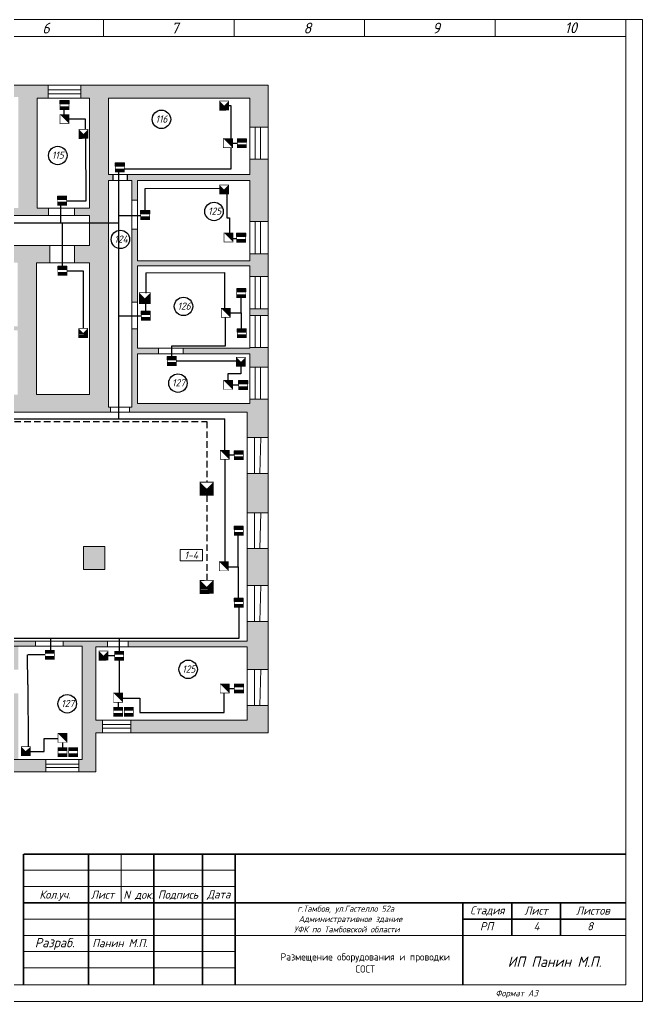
# Model space of a CAD drawing. Header units: inches. Extents: x 846 to 2125, y 393 to 1751.
# Drawn here: x 920.4 to 980.7, y 1275.6 to 1370.6 of the extents above; entities that cross this region are included whole.
import ezdxf

# ---------------------------------------------------------------- set-up
doc = ezdxf.new("R2010")
doc.units = ezdxf.units.IN
doc.header["$MEASUREMENT"] = 0
doc.linetypes.add('Caddy_Solid', pattern=[0])
doc.linetypes.add('HIDDEN2', pattern=[4.7625, 3.175, -1.5875])
doc.layers.get('0').transparency = 0.7
for name, color, linetype in [('BLK_12_THHN', 9, 'Continuous'), ('DESC', 7, 'Continuous'), ('LINK', 9, 'Continuous')]:
    doc.layers.add(name, color=color, linetype=linetype)
doc.styles.get("Standard").update_dxf_attribs({"font": 'GOST_Common Italic_0.ttf'})

# ---------------------------------------------------------------- blocks, each defined once
blk = doc.blocks.new('Объем')
at = {"const_width": 0.2}
blk.add_lwpolyline([(0, 0), (0, 3), (3, 3), (3, 0)], close=True, dxfattribs=at)
for points in [[(0.21, 2.94), (0.21, 0.09)], [(0.41, 2.94), (0.41, 0.09)], [(0.61, 2.94), (0.61, 0.09)], [(0.8, 2.94), (0.8, 0.09)], [(1.01, 2.94), (1.01, 0.09)], [(1.21, 2.94), (1.21, 0.09)], [(1.39, 1.52), (2.81, 2.97)], [(1.39, 2.94), (1.39, 0.09)], [(1.56, 2.93), (1.56, 1.76)], [(1.76, 2.94), (1.76, 1.94)], [(1.94, 2.95), (1.94, 2.15)], [(2.13, 2.93), (2.13, 2.33)], [(2.3, 2.93), (2.3, 2.52)], [(2.49, 2.94), (2.49, 2.7)], [(1.39, 1.48), (2.82, 0.03)], [(1.56, 0.09), (1.56, 1.25)], [(1.74, 0.06), (1.74, 1.05)], [(1.94, 0.06), (1.94, 0.87)], [(2.13, 0.05), (2.13, 0.66)], [(2.31, 0.06), (2.31, 0.48)], [(2.49, 0.07), (2.49, 0.29)]]:
    blk.add_lwpolyline(points, dxfattribs=at)
blk = doc.blocks.new('Звуковой')
blk.add_lwpolyline([(0.1, 2.9, 0, 4, 0), (1.5, 1.51, 4, 4, 0)], format="xyseb")
at = {"const_width": 0.2}
blk.add_lwpolyline([(0, 0), (0, 3), (3, 3), (3, 0)], close=True, dxfattribs=at)

msp = doc.modelspace()

# ---------------------------------------------------------------- hatches: boundary and pattern name
at = {"layer": 'BLK_12_THHN'}
h = msp.add_hatch(color=0, dxfattribs=at)
h.dxf.hatch_style = 1
h.paths.add_polyline_path([(944.465, 1347.926), (942.665, 1347.926), (942.665, 1347.243), (931.798, 1347.243), (931.798, 1350.315), (931.264, 1350.315), (931.264, 1343.228), (931.798, 1343.228), (931.798, 1346.747), (942.665, 1346.747), (942.665, 1345.712), (944.465, 1345.712)])
h.paths.add_polyline_path([(933.83, 1338.79), (931.798, 1338.79), (931.798, 1340.669), (931.264, 1340.669), (931.264, 1333.085), (931.029, 1333.085), (931.029, 1332.594), (942.409, 1332.594), (942.409, 1330.137), (944.465, 1330.137), (944.465, 1333.841), (942.665, 1333.841), (942.665, 1333.423), (931.798, 1333.423), (931.798, 1338.253), (933.83, 1338.253)])
h.paths.add_polyline_path([(944.465, 1338.843), (942.665, 1338.843), (942.665, 1338.79), (936.222, 1338.79), (936.222, 1338.253), (942.665, 1338.253), (942.665, 1336.955), (944.465, 1336.955)], flags=17)
h.paths.add_polyline_path([(944.465, 1342.598), (942.665, 1342.598), (942.665, 1341.957), (944.465, 1341.957)])
h.paths.add_polyline_path([(944.465, 1326.664), (942.409, 1326.664), (942.409, 1322.851), (944.465, 1322.851)])
h.paths.add_polyline_path([(944.465, 1319.379), (942.409, 1319.379), (942.409, 1315.8), (944.465, 1315.8)])
h.paths.add_polyline_path([(944.465, 1312.328), (942.409, 1312.328), (942.409, 1310.434), (930.891, 1310.434), (930.891, 1309.888), (942.409, 1309.888), (942.409, 1307.68), (944.465, 1307.68)])
h.paths.add_polyline_path([(944.465, 1304.207), (942.409, 1304.207), (942.409, 1302.767), (931.15, 1302.767), (931.15, 1301.547), (944.465, 1301.547)])
h.paths.add_polyline_path([(927.756, 1309.888), (928.9, 1309.888), (928.9, 1310.434), (924.622, 1310.434), (924.622, 1309.935), (926.445, 1309.935), (926.445, 1298.954), (926.134, 1298.954), (926.134, 1297.764), (927.756, 1297.764), (927.756, 1301.547), (928.425, 1301.547), (928.425, 1302.767), (927.756, 1302.767)])
h.paths.add_polyline_path([(920.266, 1309.935), (919.407, 1309.935), (919.407, 1307.67), (920.266, 1307.67)])
h.paths.add_polyline_path([(921.939, 1310.434), (918.044, 1310.434), (918.044, 1309.935), (921.939, 1309.935)])
h.paths.add_polyline_path([(922.93, 1298.954), (912.806, 1298.954), (912.806, 1302.629), (911.384, 1302.629), (911.384, 1297.764), (922.93, 1297.764)])
h.paths.add_polyline_path([(920.266, 1305.369), (919.407, 1305.369), (919.407, 1298.954), (920.266, 1298.954)])
h.paths.add_polyline_path([(912.806, 1309.935), (915.307, 1309.935), (915.307, 1310.434), (911.342, 1310.434), (911.342, 1306.893), (910.742, 1306.893), (910.742, 1305.664), (911.384, 1305.664), (911.384, 1305.32), (912.806, 1305.32)])
h.paths.add_polyline_path([(902.277, 1306.893), (900.652, 1306.893), (900.652, 1305.664), (902.277, 1305.664)])
h.paths.add_polyline_path([(907.792, 1306.893), (906.424, 1306.893), (906.424, 1305.664), (907.792, 1305.664)])
h.paths.add_polyline_path([(907.442, 1308.922), (904.903, 1308.922), (904.903, 1308.642), (907.174, 1308.642), (907.174, 1306.893), (907.442, 1306.893)])
h.paths.add_polyline_path([(903.311, 1308.922), (901.058, 1308.922), (901.058, 1306.893), (901.325, 1306.893), (901.325, 1308.642), (903.311, 1308.642)])
h.paths.add_polyline_path([(897.659, 1306.893), (897.207, 1306.893), (897.207, 1315.666), (897.771, 1315.666), (897.771, 1317.92), (895.596, 1317.92), (895.596, 1315.666), (896.281, 1315.666), (896.281, 1310.434), (893.364, 1310.434), (893.364, 1309.913), (895.749, 1309.913), (895.749, 1305.194), (897.104, 1305.194), (897.104, 1305.664), (897.659, 1305.664)])
h.paths.add_polyline_path([(928.627, 1319.58), (926.572, 1319.58), (926.572, 1317.362), (928.627, 1317.362)])
h.paths.add_polyline_path([(913.752, 1318.184), (911.287, 1318.184), (911.287, 1315.966), (913.752, 1315.966)])
h.paths.add_polyline_path([(883.593, 1319.005), (881.292, 1319.005), (881.292, 1316.541), (883.593, 1316.541)])
h.paths.add_polyline_path([(890.895, 1310.434), (887.147, 1310.434), (887.147, 1309.913), (888.893, 1309.913), (888.893, 1298.89), (886.108, 1298.89), (886.108, 1297.764), (897.104, 1297.764), (897.104, 1302.545), (895.749, 1302.545), (895.749, 1298.89), (889.532, 1298.89), (889.532, 1309.913), (890.895, 1309.913)])
h.paths.add_polyline_path([(882.718, 1309.913), (885.06, 1309.913), (885.06, 1310.434), (880.035, 1310.434), (880.035, 1309.913), (881.143, 1309.913), (881.143, 1302.806), (880.674, 1302.806), (880.674, 1301.547), (880.967, 1301.547), (880.967, 1297.764), (882.954, 1297.764), (882.954, 1298.89), (882.718, 1298.89)])
h.paths.add_polyline_path([(877.31, 1310.434), (873.648, 1310.434), (873.648, 1309.913), (874.883, 1309.913), (874.883, 1302.806), (868.286, 1302.806), (868.286, 1304.004), (866.902, 1304.004), (866.902, 1301.547), (877.778, 1301.547), (877.778, 1302.806), (875.479, 1302.806), (875.479, 1309.913), (877.31, 1309.913)])
h.paths.add_polyline_path([(868.286, 1309.913), (870.496, 1309.913), (870.496, 1310.434), (868.286, 1310.434), (868.286, 1311.372), (866.902, 1311.372), (866.902, 1307.146), (868.286, 1307.146)])
h.paths.add_polyline_path([(868.286, 1318.454), (866.902, 1318.454), (866.902, 1314.515), (868.286, 1314.515)])
h.paths.add_polyline_path([(868.286, 1325.859), (866.902, 1325.859), (866.902, 1321.597), (868.286, 1321.597)])
h.paths.add_polyline_path([(868.286, 1332.34), (868.286, 1332.594), (878.105, 1332.594), (878.105, 1332.996), (868.286, 1332.996), (868.286, 1333.232), (866.902, 1333.232), (866.902, 1329.002), (868.286, 1329.002)])
h.paths.add_polyline_path([(868.286, 1340.093), (882.068, 1340.093), (882.068, 1332.996), (881.098, 1332.996), (881.098, 1332.594), (884.382, 1332.594), (884.382, 1332.996), (883.562, 1332.996), (883.562, 1347.178), (882.068, 1347.178), (882.068, 1340.652), (868.286, 1340.652), (868.286, 1340.912), (866.902, 1340.912), (866.902, 1336.375), (868.286, 1336.375)])
h.paths.add_polyline_path([(868.286, 1350.051), (882.068, 1350.051), (882.068, 1349.33), (883.562, 1349.33), (883.562, 1351.623), (882.068, 1351.623), (882.068, 1350.589), (868.286, 1350.589), (868.286, 1350.998), (866.902, 1350.998), (866.902, 1349.417), (868.286, 1349.417)])
h.paths.add_polyline_path([(868.286, 1357.394), (866.902, 1357.394), (866.902, 1354.141), (868.286, 1354.141)])
h.paths.add_polyline_path([(876.555, 1364.262), (866.902, 1364.262), (866.902, 1360.537), (868.286, 1360.537), (868.286, 1363.133), (876.555, 1363.133)])
h.paths.add_polyline_path([(884.025, 1364.262), (882.068, 1364.262), (882.068, 1363.133), (882.068, 1353.781), (883.562, 1353.781), (883.562, 1357.055), (884.037, 1357.055), (884.037, 1357.469), (883.562, 1357.469), (883.562, 1363.133), (884.025, 1363.133)])
h.paths.add_polyline_path([(897.97, 1364.262), (886.768, 1364.262), (886.768, 1363.133), (896.479, 1363.133), (896.479, 1361.188), (897.97, 1361.188)])
h.paths.add_polyline_path([(897.97, 1358.366), (896.479, 1358.366), (896.479, 1357.469), (885.955, 1357.469), (885.955, 1357.055), (886.312, 1357.055), (886.312, 1355.77), (886.892, 1355.77), (886.892, 1357.055), (896.479, 1357.055), (896.479, 1355.721), (897.97, 1355.721), (897.97, 1356.867)])
h.paths.add_polyline_path([(923.16, 1364.262), (911.623, 1364.262), (911.623, 1362.689), (913.366, 1362.689), (913.366, 1363.101), (920.27, 1363.101), (920.27, 1352.346), (917.801, 1352.346), (917.801, 1351.629), (923.193, 1351.629), (923.193, 1352.346), (922.08, 1352.346), (922.08, 1363.005), (923.16, 1363.005)])
h.paths.add_polyline_path([(914.837, 1352.346), (913.366, 1352.346), (913.366, 1355.887), (911.623, 1355.887), (911.623, 1353.104), (910.761, 1353.104), (910.761, 1351.629), (914.837, 1351.629)])
h.paths.add_polyline_path([(908.459, 1353.104), (900.467, 1353.104), (900.467, 1351.629), (908.459, 1351.629)])
at = {"layer": 'DESC', "lineweight": 15}
h = msp.add_hatch(color=0, dxfattribs=at)
h.dxf.hatch_style = 1
h.paths.add_polyline_path([(924.296, 1362.199), (924.296, 1361.872), (925.178, 1361.872), (925.178, 1362.199)])
h.paths.add_polyline_path([(925.178, 1362.427), (925.178, 1362.754), (924.296, 1362.754), (924.296, 1362.427)])
h = msp.add_hatch(color=0, dxfattribs=at)
h.dxf.hatch_style = 1
h.paths.add_polyline_path([(941.47, 1358.508), (941.47, 1358.181), (942.352, 1358.181), (942.352, 1358.508)])
h.paths.add_polyline_path([(942.352, 1358.736), (942.352, 1359.063), (941.47, 1359.063), (941.47, 1358.736)])
h = msp.add_hatch(color=0, dxfattribs=at)
h.dxf.hatch_style = 1
h.paths.add_polyline_path([(929.652, 1356.173), (929.652, 1355.846), (930.534, 1355.846), (930.534, 1356.173)])
h.paths.add_polyline_path([(930.534, 1356.401), (930.534, 1356.728), (929.652, 1356.728), (929.652, 1356.401)])
h = msp.add_hatch(color=0, dxfattribs=at)
h.dxf.hatch_style = 1
h.paths.add_polyline_path([(924.063, 1352.956), (924.063, 1352.629), (924.945, 1352.629), (924.945, 1352.956)])
h.paths.add_polyline_path([(924.945, 1353.184), (924.945, 1353.511), (924.063, 1353.511), (924.063, 1353.184)])
h = msp.add_hatch(color=0, dxfattribs=at)
h.dxf.hatch_style = 1
h.paths.add_polyline_path([(932.099, 1351.557), (932.099, 1351.23), (932.981, 1351.23), (932.981, 1351.557)])
h.paths.add_polyline_path([(932.981, 1351.785), (932.981, 1352.112), (932.099, 1352.112), (932.099, 1351.785)])
h = msp.add_hatch(color=0, dxfattribs=at)
h.dxf.hatch_style = 1
h.paths.add_polyline_path([(941.4, 1349.372), (941.4, 1349.044), (942.282, 1349.044), (942.282, 1349.372)])
h.paths.add_polyline_path([(942.282, 1349.599), (942.282, 1349.926), (941.4, 1349.926), (941.4, 1349.599)])
h = msp.add_hatch(color=0, dxfattribs=at)
h.dxf.hatch_style = 1
h.paths.add_polyline_path([(924.093, 1346.17), (924.093, 1345.843), (924.975, 1345.843), (924.975, 1346.17)])
h.paths.add_polyline_path([(924.975, 1346.398), (924.975, 1346.725), (924.093, 1346.725), (924.093, 1346.398)])
h = msp.add_hatch(color=0, dxfattribs=at)
h.dxf.hatch_style = 1
h.paths.add_polyline_path([(941.406, 1344.013), (941.406, 1343.685), (942.288, 1343.685), (942.288, 1344.013)])
h.paths.add_polyline_path([(942.288, 1344.24), (942.288, 1344.567), (941.406, 1344.567), (941.406, 1344.24)])
h = msp.add_hatch(color=0, dxfattribs=at)
h.dxf.hatch_style = 1
h.paths.add_polyline_path([(932.163, 1341.813), (932.163, 1341.486), (933.045, 1341.486), (933.045, 1341.813)])
h.paths.add_polyline_path([(933.045, 1342.041), (933.045, 1342.368), (932.163, 1342.368), (932.163, 1342.041)])
h = msp.add_hatch(color=0, dxfattribs=at)
h.dxf.hatch_style = 1
h.paths.add_polyline_path([(941.454, 1340.114), (941.454, 1339.787), (942.336, 1339.787), (942.336, 1340.114)])
h.paths.add_polyline_path([(942.336, 1340.342), (942.336, 1340.669), (941.454, 1340.669), (941.454, 1340.342)])
h = msp.add_hatch(color=0, dxfattribs=at)
h.dxf.hatch_style = 1
h.paths.add_polyline_path([(934.678, 1337.434), (934.678, 1337.106), (935.56, 1337.106), (935.56, 1337.434)])
h.paths.add_polyline_path([(935.56, 1337.661), (935.56, 1337.988), (934.678, 1337.988), (934.678, 1337.661)])
h = msp.add_hatch(color=0, dxfattribs=at)
h.dxf.hatch_style = 1
h.paths.add_polyline_path([(941.592, 1335.095), (941.592, 1334.767), (942.473, 1334.767), (942.473, 1335.095)])
h.paths.add_polyline_path([(942.473, 1335.322), (942.473, 1335.649), (941.592, 1335.649), (941.592, 1335.322)])
h = msp.add_hatch(color=0, dxfattribs=at)
h.dxf.hatch_style = 1
h.paths.add_polyline_path([(941.163, 1328.308), (941.163, 1327.98), (942.045, 1327.98), (942.045, 1328.308)])
h.paths.add_polyline_path([(942.045, 1328.535), (942.045, 1328.862), (941.163, 1328.862), (941.163, 1328.535)])
h = msp.add_hatch(color=0, dxfattribs=at)
h.dxf.hatch_style = 1
h.paths.add_polyline_path([(941.163, 1320.995), (941.163, 1320.667), (942.045, 1320.667), (942.045, 1320.995)])
h.paths.add_polyline_path([(942.045, 1321.222), (942.045, 1321.549), (941.163, 1321.549), (941.163, 1321.222)])
h = msp.add_hatch(color=0, dxfattribs=at)
h.dxf.hatch_style = 1
h.paths.add_polyline_path([(941.163, 1314.024), (941.163, 1313.696), (942.045, 1313.696), (942.045, 1314.024)])
h.paths.add_polyline_path([(942.045, 1314.251), (942.045, 1314.578), (941.163, 1314.578), (941.163, 1314.251)])
h = msp.add_hatch(color=0, dxfattribs=at)
h.dxf.hatch_style = 1
h.paths.add_polyline_path([(922.868, 1308.984), (922.868, 1308.657), (923.75, 1308.657), (923.75, 1308.984)])
h.paths.add_polyline_path([(923.75, 1309.212), (923.75, 1309.539), (922.868, 1309.539), (922.868, 1309.212)])
h = msp.add_hatch(color=0, dxfattribs=at)
h.dxf.hatch_style = 1
h.paths.add_polyline_path([(929.582, 1308.886), (929.582, 1308.558), (930.464, 1308.558), (930.464, 1308.886)])
h.paths.add_polyline_path([(930.464, 1309.113), (930.464, 1309.44), (929.582, 1309.44), (929.582, 1309.113)])
h = msp.add_hatch(color=0, dxfattribs=at)
h.dxf.hatch_style = 1
h.paths.add_polyline_path([(941.184, 1305.728), (941.184, 1305.401), (942.066, 1305.401), (942.066, 1305.728)])
h.paths.add_polyline_path([(942.066, 1305.956), (942.066, 1306.283), (941.184, 1306.283), (941.184, 1305.956)])
h = msp.add_hatch(color=0, dxfattribs=at)
h.dxf.hatch_style = 1
h.paths.add_polyline_path([(929.483, 1303.459), (929.483, 1303.131), (930.365, 1303.131), (930.365, 1303.459)])
h.paths.add_polyline_path([(930.365, 1303.686), (930.365, 1304.013), (929.483, 1304.013), (929.483, 1303.686)])
h = msp.add_hatch(color=0, dxfattribs=at)
h.dxf.hatch_style = 1
h.paths.add_polyline_path([(930.52, 1303.456), (930.52, 1303.129), (931.402, 1303.129), (931.402, 1303.456)])
h.paths.add_polyline_path([(931.402, 1303.684), (931.402, 1304.011), (930.52, 1304.011), (930.52, 1303.684)])
h = msp.add_hatch(color=0, dxfattribs=at)
h.dxf.hatch_style = 1
h.paths.add_polyline_path([(924.102, 1299.561), (924.102, 1299.234), (924.984, 1299.234), (924.984, 1299.561)])
h.paths.add_polyline_path([(924.984, 1299.789), (924.984, 1300.116), (924.102, 1300.116), (924.102, 1299.789)])
h = msp.add_hatch(color=0, dxfattribs=at)
h.dxf.hatch_style = 1
h.paths.add_polyline_path([(925.139, 1299.566), (925.139, 1299.239), (926.021, 1299.239), (926.021, 1299.566)])
h.paths.add_polyline_path([(926.021, 1299.794), (926.021, 1300.121), (925.139, 1300.121), (925.139, 1299.794)])
at = {"layer": 'LINK'}
h = msp.add_hatch(color=0, dxfattribs=at)
h.dxf.hatch_style = 1
h.paths.add_polyline_path([(887.401, 1348.614), (886.892, 1348.614), (886.892, 1349.579), (886.312, 1349.579), (886.312, 1347.178), (886.892, 1347.178), (886.892, 1348.238), (887.401, 1348.238)], flags=17)
h.paths.add_polyline_path([(898.263, 1353.104), (897.97, 1353.104), (897.97, 1353.457), (896.479, 1353.457), (896.479, 1352.613), (886.892, 1352.613), (886.892, 1353.918), (886.312, 1353.918), (886.312, 1351.315), (886.892, 1351.315), (886.892, 1352.25), (896.479, 1352.25), (896.479, 1348.614), (896.039, 1348.614), (896.039, 1348.238), (896.479, 1348.238), (896.479, 1344.013), (886.892, 1344.013), (886.892, 1345.471), (886.312, 1345.471), (886.312, 1343.604), (888.235, 1343.604), (888.235, 1341.873), (889.515, 1341.872), (889.515, 1342.507), (896.479, 1342.507), (896.479, 1341.871), (897.529, 1341.871), (897.529, 1351.629), (898.263, 1351.629)])
h.paths.add_polyline_path([(889.63, 1348.614), (888.78, 1348.614), (888.78, 1348.238), (889.63, 1348.238)], flags=17)
h.paths.add_polyline_path([(892.168, 1348.614), (891.009, 1348.614), (891.009, 1348.238), (892.168, 1348.238)], flags=17)
h.paths.add_polyline_path([(894.66, 1348.614), (893.547, 1348.614), (893.547, 1348.238), (894.66, 1348.238)], flags=17)
h.paths.add_polyline_path([(923.307, 1348.726), (911.413, 1348.726), (911.413, 1342.7), (912.888, 1342.7), (912.888, 1343.969), (916.008, 1343.969), (916.008, 1343.576), (916.235, 1343.576), (916.235, 1344.423), (912.888, 1344.423), (912.888, 1347.051), (920.2, 1347.051), (920.2, 1340.916), (918.217, 1340.916), (918.217, 1340.526), (920.2, 1340.526), (920.2, 1334.297), (916.235, 1334.297), (916.235, 1334.724), (916.04, 1334.724), (916.04, 1334.297), (912.888, 1334.297), (912.888, 1338.15), (916.04, 1338.15), (916.04, 1337.7), (916.235, 1337.7), (916.235, 1339.046), (916.008, 1339.046), (916.008, 1338.318), (912.888, 1338.318), (912.888, 1340.437), (911.413, 1340.437), (911.413, 1335.116), (910.556, 1335.116), (910.556, 1332.974), (907.219, 1332.974), (907.219, 1332.594), (910.885, 1332.594), (910.885, 1331.945), (912.59, 1331.945), (912.59, 1332.594), (929.203, 1332.594), (929.203, 1333.085), (929.006, 1333.085), (929.006, 1350.915), (927.173, 1350.915), (927.173, 1348.726), (925.698, 1348.726), (925.698, 1347.051), (927.173, 1347.051), (927.173, 1334.297), (922.03, 1334.297), (922.03, 1347.051), (923.307, 1347.051)])
h.paths.add_polyline_path([(920.662, 1338.345), (921.544, 1338.348), (921.546, 1337.466), (920.664, 1337.463)], flags=16)
h.paths.add_polyline_path([(921.098, 1337.873), (921.11, 1337.873), (921.104, 1337.867)], flags=0)
h.paths.add_polyline_path([(929.43, 1355.603), (929.006, 1355.603), (929.006, 1363.005), (942.665, 1363.005), (942.665, 1360.194), (944.465, 1360.194), (944.465, 1364.262), (926.305, 1364.262), (926.305, 1363.005), (927.173, 1363.005), (927.173, 1352.346), (925.7, 1352.346), (925.7, 1351.629), (927.173, 1351.629), (927.173, 1350.915), (929.006, 1350.915), (929.006, 1355.017), (929.43, 1355.017)])
h.paths.add_polyline_path([(944.465, 1357.08), (942.665, 1357.08), (942.665, 1355.603), (930.8, 1355.603), (930.8, 1355.017), (931.264, 1355.017), (931.264, 1353.124), (931.798, 1353.124), (931.798, 1355.017), (942.665, 1355.017), (942.665, 1351.04), (944.465, 1351.04)], flags=17)
h = msp.add_hatch(color=0, dxfattribs=at)
h.dxf.hatch_style = 1
h.paths.add_polyline_path([(922.03, 1347.051), (923.307, 1347.051), (923.307, 1348.726), (911.413, 1348.726), (911.413, 1342.7), (912.888, 1342.7), (912.888, 1343.969), (916.008, 1343.969), (916.008, 1343.576), (916.235, 1343.576), (916.235, 1344.423), (912.888, 1344.423), (912.888, 1347.051), (920.2, 1347.051), (920.2, 1340.916), (918.217, 1340.916), (918.217, 1340.526), (920.2, 1340.526), (920.2, 1334.297), (916.235, 1334.297), (916.235, 1334.724), (916.04, 1334.724), (916.04, 1334.297), (912.888, 1334.297), (912.888, 1338.15), (916.04, 1338.15), (916.04, 1337.7), (916.235, 1337.7), (916.235, 1339.046), (916.008, 1339.046), (916.008, 1338.318), (912.888, 1338.318), (912.888, 1340.437), (911.413, 1340.437), (911.413, 1335.116), (910.556, 1335.116), (910.556, 1332.974), (907.219, 1332.974), (907.219, 1332.594), (910.885, 1332.594), (910.885, 1331.945), (912.59, 1331.945), (912.59, 1332.594), (929.203, 1332.594), (929.203, 1333.085), (929.006, 1333.085), (929.006, 1350.915), (927.173, 1350.915), (927.173, 1348.726), (925.698, 1348.726), (925.698, 1347.051), (927.173, 1347.051), (927.173, 1334.297), (922.03, 1334.297)])

# ---------------------------------------------------------------- linework, layer by layer
at = {"layer": 'BLK_12_THHN', "color": 0, "lineweight": 15}
for p, q in [((911.623, 1364.262), (944.465, 1364.262)), ((923.16, 1364.262), (923.16, 1363.005)), ((926.305, 1364.262), (926.305, 1363.005)), ((944.465, 1364.262), (944.465, 1301.547)), ((923.16, 1363.803), (926.305, 1363.803)), ((923.16, 1363.395), (926.305, 1363.395)), ((942.665, 1360.194), (944.465, 1360.194)), ((943.187, 1360.194), (943.187, 1357.08)), ((943.722, 1360.194), (943.722, 1357.08)), ((942.665, 1357.08), (944.465, 1357.08)), ((931.264, 1353.124), (931.798, 1353.124)), ((897.529, 1351.629), (927.173, 1351.629)), ((923.193, 1352.346), (923.193, 1351.629)), ((925.7, 1352.346), (925.7, 1351.629)), ((927.173, 1351.629), (927.173, 1348.726)), ((942.665, 1351.04), (944.465, 1351.04)), ((943.187, 1351.04), (943.187, 1347.926)), ((943.722, 1351.04), (943.722, 1347.926)), ((931.264, 1350.315), (931.798, 1350.315)), ((927.173, 1348.726), (911.413, 1348.726)), ((923.307, 1348.726), (923.307, 1347.051)), ((925.698, 1348.726), (925.698, 1347.051)), ((942.665, 1347.926), (944.465, 1347.926)), ((942.665, 1345.712), (944.465, 1345.712)), ((943.187, 1345.712), (943.187, 1342.598)), ((943.722, 1345.712), (943.722, 1342.598)), ((931.264, 1343.228), (931.798, 1343.228)), ((942.665, 1342.598), (944.465, 1342.598)), ((942.665, 1341.957), (944.465, 1341.957)), ((943.187, 1341.957), (943.187, 1338.843)), ((943.722, 1341.957), (943.722, 1338.843)), ((931.264, 1340.669), (931.798, 1340.669)), ((933.83, 1338.253), (933.83, 1338.79)), ((936.222, 1338.253), (936.222, 1338.79)), ((942.665, 1338.843), (944.465, 1338.843)), ((942.665, 1336.955), (944.465, 1336.955)), ((943.187, 1336.955), (943.187, 1333.841)), ((943.722, 1336.955), (943.722, 1333.841)), ((942.665, 1333.841), (944.465, 1333.841)), ((942.409, 1332.594), (912.59, 1332.594)), ((929.203, 1333.085), (929.203, 1332.594)), ((931.029, 1333.085), (931.029, 1332.594)), ((942.409, 1310.434), (942.409, 1332.594)), ((942.409, 1330.137), (944.465, 1330.137)), ((943.121, 1330.137), (943.121, 1326.664)), ((943.736, 1330.137), (943.657, 1326.664)), ((942.409, 1326.664), (944.465, 1326.664)), ((942.409, 1322.851), (944.465, 1322.851)), ((943.121, 1322.851), (943.121, 1319.379)), ((943.736, 1322.851), (943.657, 1319.379)), ((942.409, 1319.379), (944.465, 1319.379)), ((942.409, 1315.8), (944.465, 1315.8)), ((943.121, 1315.8), (943.121, 1312.328)), ((943.736, 1315.8), (943.657, 1312.328)), ((942.409, 1312.328), (944.465, 1312.328)), ((911.342, 1310.434), (942.409, 1310.434)), ((921.939, 1310.434), (921.939, 1309.935)), ((924.622, 1310.434), (924.622, 1309.935)), ((928.9, 1310.434), (928.9, 1309.888)), ((930.891, 1310.434), (930.891, 1309.888)), ((942.409, 1307.68), (944.465, 1307.68)), ((943.121, 1307.68), (943.121, 1304.207)), ((943.736, 1307.68), (943.657, 1304.207)), ((942.409, 1304.207), (944.465, 1304.207)), ((928.425, 1302.767), (928.425, 1301.547)), ((928.425, 1302.362), (931.15, 1302.362)), ((931.15, 1302.767), (931.15, 1301.547)), ((944.465, 1301.547), (927.756, 1301.547)), ((927.756, 1301.547), (927.756, 1297.764)), ((928.425, 1301.988), (931.15, 1301.988)), ((922.93, 1298.954), (922.93, 1297.764)), ((922.93, 1298.528), (926.134, 1298.528)), ((926.134, 1298.954), (926.134, 1297.764)), ((927.756, 1297.764), (880.967, 1297.764)), ((922.93, 1298.182), (926.134, 1298.182))]:
    msp.add_line(p, q, dxfattribs=at)
at = {"layer": 'BLK_12_THHN', "color": 0, "linetype": 'HIDDEN2', "ltscale": 0.2}
for p, q in [((914.17, 1331.686), (938.5, 1331.686)), ((938.5, 1331.686), (938.518, 1325.81)), ((938.504, 1324.55), (938.529, 1316.307))]:
    msp.add_line(p, q, dxfattribs=at)
at = {"layer": 'BLK_12_THHN', "color": 0, "lineweight": 15}
for points in [[(927.173, 1352.346), (922.08, 1352.346), (922.08, 1363.005), (927.173, 1363.005)], [(929.006, 1363.005), (942.665, 1363.005), (942.665, 1355.603), (929.006, 1355.603)], [(929.006, 1355.017), (931.264, 1355.017), (931.264, 1333.085), (929.006, 1333.085)], [(931.798, 1355.017), (942.665, 1355.017), (942.665, 1347.243), (931.798, 1347.243)], [(922.03, 1347.051), (927.173, 1347.051), (927.173, 1334.297), (922.03, 1334.297)], [(931.798, 1346.747), (942.665, 1346.747), (942.665, 1338.79), (931.798, 1338.79)], [(931.798, 1338.253), (942.665, 1338.253), (942.665, 1333.423), (931.798, 1333.423)], [(926.572, 1319.58), (928.627, 1319.58), (928.627, 1317.362), (926.572, 1317.362)], [(912.806, 1298.954), (926.445, 1298.954), (926.445, 1309.935), (912.806, 1309.935)], [(927.756, 1302.767), (942.409, 1302.767), (942.409, 1309.888), (927.756, 1309.888)]]:
    msp.add_lwpolyline(points, close=True, dxfattribs=at)
at = {"layer": 'DESC', "color": 0, "linetype": 'Caddy_Solid', "lineweight": 15}
for p, q in [((928.508, 1368.993), (928.508, 1370.593)), ((941.148, 1368.993), (941.148, 1370.593)), ((953.788, 1368.993), (953.788, 1370.593)), ((966.428, 1368.993), (966.428, 1370.593)), ((979.068, 1368.993), (979.068, 1370.593)), ((852.668, 1368.973), (979.068, 1368.973)), ((979.068, 1368.973), (979.068, 1277.153)), ((979.068, 1277.153), (848.828, 1277.153)), ((979.068, 1277.153), (848.828, 1277.153))]:
    msp.add_line(p, q, dxfattribs=at)
at = {"layer": 'DESC', "color": 0, "lineweight": 15}
for p, q in [((930.224, 1289.816), (930.224, 1285.091)), ((920.774, 1288.241), (941.249, 1288.241)), ((920.774, 1286.666), (941.249, 1286.666)), ((920.774, 1283.516), (941.249, 1283.516)), ((920.774, 1281.941), (941.249, 1281.941)), ((941.249, 1281.941), (979.049, 1281.941)), ((920.774, 1280.366), (941.249, 1280.366)), ((920.774, 1278.791), (941.249, 1278.791))]:
    msp.add_line(p, q, dxfattribs=at)
for points in [[(846.268, 1275.553), (980.668, 1275.553), (980.668, 1370.593), (846.268, 1370.593)], [(924.296, 1362.754), (925.178, 1362.754), (925.178, 1362.427), (924.296, 1362.427)], [(941.47, 1359.063), (942.352, 1359.063), (942.352, 1358.736), (941.47, 1358.736)], [(929.652, 1356.728), (930.534, 1356.728), (930.534, 1356.401), (929.652, 1356.401)], [(924.063, 1353.511), (924.945, 1353.511), (924.945, 1353.184), (924.063, 1353.184)], [(932.099, 1352.112), (932.981, 1352.112), (932.981, 1351.785), (932.099, 1351.785)], [(941.4, 1349.926), (942.282, 1349.926), (942.282, 1349.599), (941.4, 1349.599)], [(924.093, 1346.725), (924.975, 1346.725), (924.975, 1346.398), (924.093, 1346.398)], [(941.406, 1344.567), (942.288, 1344.567), (942.288, 1344.24), (941.406, 1344.24)], [(932.163, 1342.368), (933.045, 1342.368), (933.045, 1342.041), (932.163, 1342.041)], [(941.454, 1340.669), (942.336, 1340.669), (942.336, 1340.342), (941.454, 1340.342)], [(934.678, 1337.988), (935.56, 1337.988), (935.56, 1337.661), (934.678, 1337.661)], [(941.592, 1335.649), (942.473, 1335.649), (942.473, 1335.322), (941.592, 1335.322)], [(941.163, 1328.862), (942.045, 1328.862), (942.045, 1328.535), (941.163, 1328.535)], [(941.163, 1321.549), (942.045, 1321.549), (942.045, 1321.222), (941.163, 1321.222)], [(941.163, 1314.578), (942.045, 1314.578), (942.045, 1314.251), (941.163, 1314.251)]]:
    msp.add_lwpolyline(points, close=True, dxfattribs=at)
for points, const_width in [([(924.296, 1362.754), (925.178, 1362.754), (925.178, 1361.872), (924.296, 1361.872), (924.296, 1362.754)], 0.0588), ([(941.47, 1359.063), (942.352, 1359.063), (942.352, 1358.181), (941.47, 1358.181), (941.47, 1359.063)], 0.0588), ([(929.652, 1356.728), (930.534, 1356.728), (930.534, 1355.846), (929.652, 1355.846), (929.652, 1356.728)], 0.0588), ([(924.063, 1353.511), (924.945, 1353.511), (924.945, 1352.629), (924.063, 1352.629), (924.063, 1353.511)], 0.0588), ([(932.099, 1352.112), (932.981, 1352.112), (932.981, 1351.23), (932.099, 1351.23), (932.099, 1352.112)], 0.0588), ([(941.4, 1349.926), (942.282, 1349.926), (942.282, 1349.044), (941.4, 1349.044), (941.4, 1349.926)], 0.0588), ([(924.093, 1346.725), (924.975, 1346.725), (924.975, 1345.843), (924.093, 1345.843), (924.093, 1346.725)], 0.0588), ([(941.406, 1344.567), (942.288, 1344.567), (942.288, 1343.685), (941.406, 1343.685), (941.406, 1344.567)], 0.0588), ([(932.163, 1342.368), (933.045, 1342.368), (933.045, 1341.486), (932.163, 1341.486), (932.163, 1342.368)], 0.0588), ([(941.454, 1340.669), (942.336, 1340.669), (942.336, 1339.787), (941.454, 1339.787), (941.454, 1340.669)], 0.0588), ([(934.678, 1337.988), (935.56, 1337.988), (935.56, 1337.106), (934.678, 1337.106), (934.678, 1337.988)], 0.0588), ([(941.592, 1335.649), (942.473, 1335.649), (942.473, 1334.767), (941.592, 1334.767), (941.592, 1335.649)], 0.0588), ([(941.163, 1328.862), (942.045, 1328.862), (942.045, 1327.98), (941.163, 1327.98), (941.163, 1328.862)], 0.0588), ([(941.163, 1321.549), (942.045, 1321.549), (942.045, 1320.667), (941.163, 1320.667), (941.163, 1321.549)], 0.0588), ([(941.163, 1314.578), (942.045, 1314.578), (942.045, 1313.696), (941.163, 1313.696), (941.163, 1314.578)], 0.0588), ([(922.868, 1309.539), (923.75, 1309.539), (923.75, 1308.657), (922.868, 1308.657), (922.868, 1309.539)], 0.0588), ([(929.582, 1309.44), (930.464, 1309.44), (930.464, 1308.558), (929.582, 1308.558), (929.582, 1309.44)], 0.0588), ([(941.184, 1306.283), (942.066, 1306.283), (942.066, 1305.401), (941.184, 1305.401), (941.184, 1306.283)], 0.0588), ([(929.483, 1304.013), (930.365, 1304.013), (930.365, 1303.131), (929.483, 1303.131), (929.483, 1304.013)], 0.0588), ([(930.52, 1304.011), (931.402, 1304.011), (931.402, 1303.129), (930.52, 1303.129), (930.52, 1304.011)], 0.0588), ([(925.139, 1300.121), (926.021, 1300.121), (926.021, 1299.239), (925.139, 1299.239), (925.139, 1300.121)], 0.0588), ([(924.102, 1300.116), (924.984, 1300.116), (924.984, 1299.234), (924.102, 1299.234), (924.102, 1300.116)], 0.0588), ([(920.774, 1289.816), (979.049, 1289.816)], 0.158), ([(920.774, 1289.816), (920.774, 1277.216)], 0.158), ([(927.074, 1289.816), (927.074, 1277.153)], 0.158), ([(933.374, 1289.816), (933.374, 1277.216)], 0.158), ([(938.099, 1289.816), (938.099, 1277.216)], 0.158), ([(941.249, 1289.816), (941.249, 1277.216)], 0.158), ([(920.774, 1285.091), (979.049, 1285.091)], 0.158), ([(963.299, 1277.153), (963.299, 1285.091)], 0.158), ([(968.024, 1281.941), (968.024, 1285.091)], 0.158), ([(972.749, 1281.941), (972.749, 1285.091)], 0.158), ([(963.299, 1283.516), (979.049, 1283.516)], 0.158)]:
    msp.add_lwpolyline(points, dxfattribs=dict(at, const_width=const_width))
msp.add_lwpolyline([(935.927, 1319.288), (938.087, 1319.288), (938.087, 1318.208), (935.927, 1318.208), (935.927, 1319.288)], dxfattribs=at)
at = {"layer": 'LINK', "color": 0}
for p, q in [((940.623, 1362.268), (940.836, 1362.268)), ((940.836, 1362.268), (940.836, 1359.084)), ((924.713, 1361.395), (924.713, 1361.872)), ((926.781, 1360.957), (925.183, 1360.957)), ((926.781, 1359.966), (926.781, 1360.957)), ((926.823, 1353.052), (926.805, 1359.084)), ((940.845, 1358.202), (940.845, 1356.111)), ((941.004, 1358.627), (941.477, 1358.627)), ((929.43, 1355.603), (929.43, 1355.017)), ((929.964, 1355.846), (929.964, 1331.945)), ((940.845, 1356.111), (930.534, 1356.111)), ((930.8, 1355.603), (930.8, 1355.017)), ((932.54, 1354.245), (939.741, 1354.267)), ((932.54, 1352.112), (932.54, 1354.245)), ((940.445, 1353.714), (940.445, 1351.391)), ((924.389, 1350.915), (924.389, 1352.629)), ((924.945, 1353.052), (926.823, 1353.052)), ((932.099, 1351.61), (929.964, 1351.61)), ((909.994, 1350.915), (929.964, 1350.915)), ((924.534, 1346.725), (924.534, 1350.915)), ((940.445, 1351.391), (940.705, 1351.391)), ((940.705, 1351.391), (940.705, 1349.956)), ((941.057, 1349.415), (941.4, 1349.415)), ((924.975, 1346.284), (926.541, 1346.284)), ((926.541, 1346.284), (926.557, 1340.696)), ((932.604, 1346.091), (940.239, 1346.112)), ((932.604, 1346.091), (932.61, 1344.101)), ((940.239, 1346.112), (940.239, 1342.645)), ((932.604, 1342.368), (932.604, 1343.228)), ((941.847, 1342.204), (941.847, 1343.685)), ((940.791, 1342.204), (941.847, 1342.204)), ((941.847, 1342.204), (941.847, 1340.669)), ((929.964, 1341.913), (932.163, 1341.913)), ((940.287, 1341.763), (940.287, 1338.972)), ((940.287, 1338.972), (935.098, 1338.972)), ((935.098, 1338.972), (935.098, 1337.988)), ((935.56, 1337.547), (941.39, 1337.547)), ((941.818, 1336.315), (940.546, 1336.315)), ((940.546, 1336.315), (940.546, 1335.668)), ((941.818, 1337.088), (941.818, 1336.315)), ((941.025, 1335.227), (941.582, 1335.227)), ((886.722, 1331.945), (940.252, 1331.945)), ((940.252, 1328.898), (940.252, 1331.945)), ((940.252, 1328.016), (940.249, 1318.113)), ((940.693, 1328.457), (941.163, 1328.457)), ((941.542, 1317.612), (941.542, 1320.667)), ((940.607, 1317.612), (941.542, 1317.612)), ((941.542, 1317.612), (941.542, 1314.578)), ((941.604, 1313.696), (941.604, 1310.694)), ((941.604, 1310.694), (916.639, 1310.694)), ((923.383, 1310.694), (923.383, 1309.539)), ((930.032, 1310.694), (930.032, 1309.44)), ((921.186, 1306.24), (921.17, 1309.089)), ((922.868, 1309.098), (921.186, 1309.089)), ((929.584, 1308.991), (928.933, 1308.991)), ((930.023, 1308.558), (930.023, 1305.395)), ((921.186, 1306.24), (921.207, 1300.213)), ((930.365, 1304.899), (932.032, 1304.899)), ((932.032, 1304.899), (932.032, 1303.509)), ((940.182, 1303.514), (940.182, 1305.401)), ((940.684, 1305.842), (941.184, 1305.842)), ((929.924, 1304.513), (929.917, 1304.013)), ((932.032, 1303.509), (938.049, 1303.514)), ((938.049, 1303.514), (940.182, 1303.514)), ((922.78, 1299.727), (922.78, 1301.009)), ((922.78, 1301.009), (924.102, 1301.009)), ((924.553, 1300.615), (924.553, 1300.116)), ((921.434, 1299.727), (922.78, 1299.727))]:
    msp.add_line(p, q, dxfattribs=at)
for centre in [(934.123, 1360.939), (924.09, 1357.44), (939.208, 1352.021), (930.145, 1349.318), (936.255, 1342.829), (935.719, 1335.401), (936.708, 1307.696), (924.997, 1304.359)]:
    msp.add_circle(centre, 0.892, dxfattribs=at)

# ---------------------------------------------------------------- block references
at = {"layer": 'DESC', "color": 0}
for name, p, xscale, yscale, zscale, rotation in [('Звуковой', (924.301, 1361.395), 0.2939983199999661, 0.2939983199999661, 0.2939983199999661, 270), ('Объем', (939.742, 1361.824), -0.2939832000000354, 0.2939832000000043, 0.2939832000000001, 270.1709758887366), ('Объем', (926.134, 1359.082), -0.2939832000000354, 0.2939832000000043, 0.2939832000000001, 270.1709758887366), ('Звуковой', (940.122, 1359.084), 0.2939983199999661, 0.2939983199999661, 0.2939983199999661, 270), ('Объем', (939.742, 1353.711), -0.2939832000000354, 0.2939832000000043, 0.2939832000000001, 270.1709758887366), ('Звуковой', (940.175, 1349.956), 0.2939983199999661, 0.2939983199999661, 0.2939983199999661, 270), ('Объем', (931.986, 1343.093), -0.3527798400000424, 0.3527798400000052, 0.3527798400000001, 270.1709758887366), ('Звуковой', (939.909, 1342.645), 0.2939983199999661, 0.2939983199999661, 0.2939983199999661, 270), ('Объем', (926.102, 1339.813), -0.2939832000000354, 0.2939832000000043, 0.2939832000000001, 270.1709758887366), ('Объем', (941.374, 1337.025), -0.2939832000000354, 0.2939832000000043, 0.2939832000000001, 270.1709758887366), ('Звуковой', (940.143, 1335.668), 0.2939983199999661, 0.2939983199999661, 0.2939983199999661, 270), ('Звуковой', (939.811, 1328.898), 0.2939983199999661, 0.2939983199999661, 0.2939983199999661, 270), ('Объем', (937.874, 1324.548), -0.4199760000000505, 0.4199760000000062, 0.4199760000000001, 270.1709758887366), ('Звуковой', (939.725, 1318.113), 0.2939983199999661, 0.2939983199999661, 0.2939983199999661, 270), ('Объем', (937.874, 1315.045), -0.4199760000000505, 0.4199760000000062, 0.4199760000000001, 270.1709758887366), ('Объем', (928.071, 1308.579), -0.2939832000000354, 0.2939832000000043, 0.2939832000000001, 270.1709758887366), ('Звуковой', (939.802, 1306.283), 0.2939983199999661, 0.2939983199999661, 0.2939983199999661, 270), ('Звуковой', (929.483, 1305.395), 0.2939983199999661, 0.2939983199999661, 0.2939983199999661, 270), ('Звуковой', (924.102, 1301.497), 0.2939983199999661, 0.2939983199999661, 0.2939983199999661, 270), ('Объем', (920.553, 1299.329), -0.2939832000000354, 0.2939832000000043, 0.2939832000000001, 270.1709758887366)]:
    msp.add_blockref(name, p, dxfattribs=dict(at, xscale=xscale, yscale=yscale, zscale=zscale, rotation=rotation))

# ---------------------------------------------------------------- texts
at = {"layer": 'DESC', "color": 0, "lineweight": 13}
for s, height, p in [('6', 1.048, (922.588, 1369.249)), ('7', 1.048, (935.068, 1369.249)), ('8', 1.048, (947.868, 1369.249)), ('9', 1.048, (960.348, 1369.249)), ('10', 1.048, (973.148, 1369.284)), ('Формат А3', 0.6288, (966.449, 1276.031))]:
    msp.add_text(s, height=height, dxfattribs=at).set_placement(p)
at = {"layer": 'DESC', "color": 0, "lineweight": 15}
for s, height, p in [('Кол.уч.', 0.7875, (922.313, 1285.501)), ('Лист', 0.7875, (927.291, 1285.49)), ('N док.', 0.7875, (930.437, 1285.477)), ('РП', 0.7875, (964.95, 1282.434)), ('4', 0.787, (970.149, 1282.434)), ('8', 0.787, (975.327, 1282.434))]:
    msp.add_text(s, height=height, dxfattribs=at).set_placement(p)
at = {"layer": 'DESC', "color": 0, "insert": (937.007, 1318.748), "char_height": 0.72, "width": 2.16, "attachment_point": 5}
msp.add_mtext('1-4', dxfattribs=at)
at = {"layer": 'DESC', "color": 0, "lineweight": 15, "attachment_point": 5}
for s, insert, char_height, width in [('Подпись', (935.729, 1285.826), 0.7875, 4.725), ('Дата', (939.667, 1285.826), 0.7875, 3.15), ('Стадия', (965.661, 1284.304), 0.7875, 4.725), ('Лист', (970.384, 1284.339), 0.7875, 5.67), ('Листов', (975.885, 1284.339), 0.7875, 5.33249), ('Разраб.', (923.79, 1281.113), 0.9, 7.09242), ('{\\fGOST Common|b0|i0|c204|p34;Размещение оборудования и проводки\\PСОСТ}', (953.849, 1279.273), 0.7, 25.2)]:
    msp.add_mtext(s, dxfattribs=dict(at, insert=insert, char_height=char_height, width=width))
at = {"layer": 'DESC', "color": 0, "lineweight": 15, "attachment_point": 1}
for s, width, heights, insert, char_height in [('\\pi24.61185;г.Тамбов, ул.Гастелло 52а\\P\\pi24.36617; Административное здание \\P\\pi24.27003;УФК по Тамбовской области', 59.19188, [0], (922.664, 1284.825), 0.6), ('\\pi4.80835;ИП Панин М.П.', 17.97427, [1.738], (962.824, 1279.892), 1)]:
    msp.add_mtext_dynamic_manual_height_columns(s, width=width, gutter_width=1, heights=heights, dxfattribs=dict(at, insert=insert, char_height=char_height))
at = {"layer": 'DESC', "lineweight": 15, "insert": (930.101, 1281.192), "char_height": 0.7875, "width": 6.3, "attachment_point": 5}
msp.add_mtext('Панин М.П.', dxfattribs=at)
at = {"layer": 'LINK', "color": 0, "char_height": 0.7, "attachment_point": 1}
for s, insert in [('116', (933.546, 1361.32)), ('115', (923.512, 1357.821)), ('125', (938.63, 1352.402)), ('124', (929.567, 1349.699)), ('126', (935.677, 1343.21)), ('127', (935.141, 1335.782)), ('125', (936.13, 1308.077)), ('127', (924.42, 1304.74))]:
    msp.add_mtext_dynamic_manual_height_columns(s, width=1.43, gutter_width=1, heights=[0], dxfattribs=dict(at, insert=insert))

doc.saveas('drawing.dxf')
